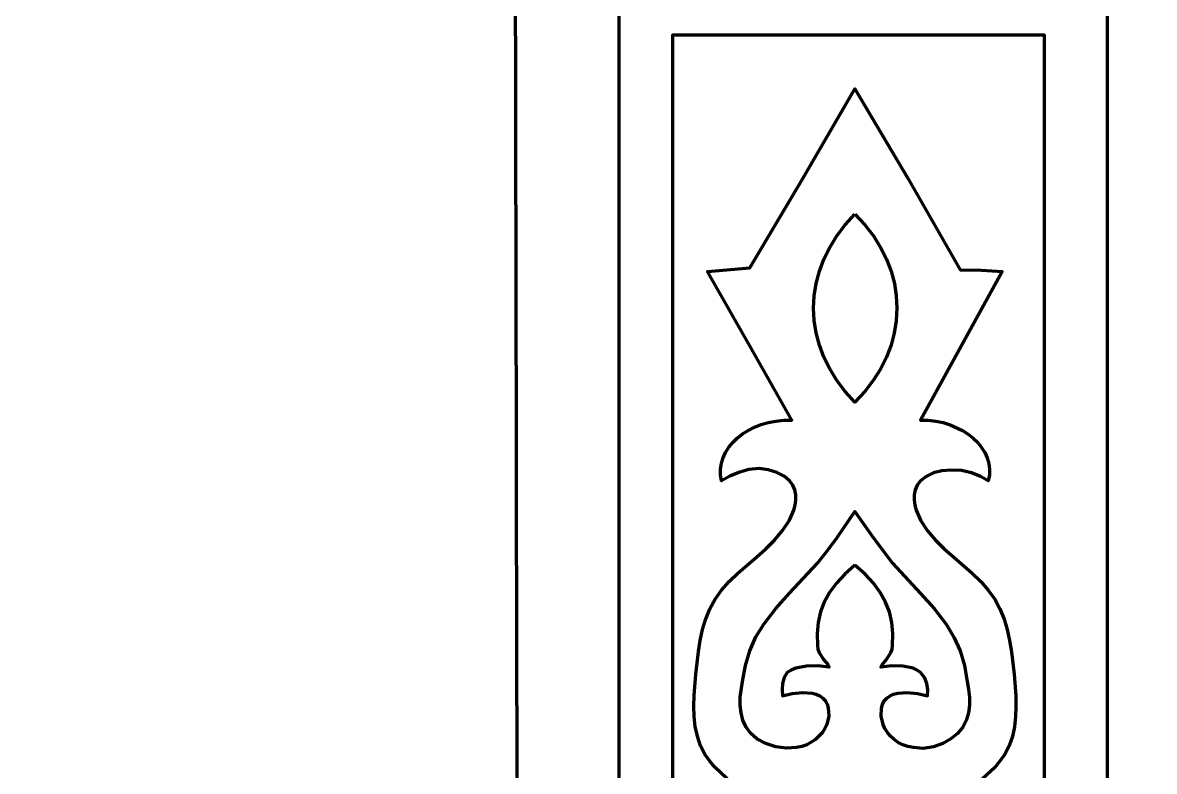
# Model space of a CAD drawing. Header units: millimetres. Extents: x -607 to 1451, y -798 to 283.
# Drawn here: x 317.23 to 332.83, y -672.55 to -662.23 of the extents above; entities that cross this region are included whole.
import ezdxf

# ---------------------------------------------------------------- set-up
doc = ezdxf.new("R2010")
doc.units = ezdxf.units.MM
doc.header["$MEASUREMENT"] = 0
doc.layers.add('layer 1', color=7, linetype='Continuous')

msp = doc.modelspace()

# ---------------------------------------------------------------- linework, layer by layer
at = {"layer": 'layer 1', "color": 242, "lineweight": 100}
msp.add_open_spline([(351.9345, -627.5165), (351.0278, -627.6915), (349.8621, -628.409), (348.4373, -629.6686), (348.4373, -629.6686), (345.4718, -629.7111), (343.0507, -630.7872), (341.1746, -632.8965), (341.1746, -632.8965), (339.9794, -631.6137), (337.2535, -632.2414), (332.9971, -634.7795), (332.9971, -634.7795), (330.6201, -634.0571), (328.2528, -635.1692), (325.8957, -638.115), (325.8957, -638.115), (324.6505, -637.3997), (323.3233, -637.1129), (321.9146, -637.2542), (321.9146, -637.2542), (320.578, -637.0313), (319.2867, -637.6591), (318.041, -639.1372), (318.041, -639.1372), (317.2286, -640.652), (317.6589, -642.0331), (319.3322, -643.2797), (319.3322, -643.2797), (321.52, -647.978), (322.614, -650.3273), (322.614, -650.3273), (322.614, -650.3273), (323.4749, -650.2913), (323.9051, -650.2735), (323.9051, -650.2735), (323.9051, -650.2735), (323.9412, -652.1743), (323.9589, -653.1248), (323.9589, -653.1248), (323.9589, -653.1248), (322.3451, -653.1247), (321.538, -653.1248), (321.538, -653.1248), (321.538, -653.1248), (323.6933, -656.3203), (324.5181, -658.4634), (324.0126, -659.5537), (324.0126, -659.5537), (324.0487, -677.5044), (324.0664, -686.4797), (324.0664, -686.4797), (324.0664, -686.4797), (323.0353, -688.1702), (323.0261, -689.7752), (324.0395, -691.2946), (324.0395, -691.2946), (324.4835, -692.2493), (324.0081, -693.3702), (322.6138, -694.6571), (322.6138, -694.6571), (323.4567, -696.6613), (323.4747, -698.6877), (322.6676, -700.7363), (322.6676, -700.7363), (323.1217, -705.5435), (325.184, -708.8075), (328.8546, -710.5277), (328.8546, -710.5277), (331.5938, -709.5959), (333.4408, -707.0317), (334.3957, -702.8345), (334.3957, -702.8345), (346.2676, -702.7268), (352.2034, -702.6732), (352.2034, -702.6732)], degree=3, knots=[0, 0, 0, 0, 0.05, 0.05, 0.05, 0.05, 0.1, 0.1, 0.1, 0.1, 0.15, 0.15, 0.15, 0.15, 0.2, 0.2, 0.2, 0.2, 0.25, 0.25, 0.25, 0.25, 0.3, 0.3, 0.3, 0.3, 0.35, 0.35, 0.35, 0.35, 0.4, 0.4, 0.4, 0.4, 0.45, 0.45, 0.45, 0.45, 0.5, 0.5, 0.5, 0.5, 0.55, 0.55, 0.55, 0.55, 0.6, 0.6, 0.6, 0.6, 0.65, 0.65, 0.65, 0.65, 0.7, 0.7, 0.7, 0.7, 0.75, 0.75, 0.75, 0.75, 0.8, 0.8, 0.8, 0.8, 0.85, 0.85, 0.85, 0.85, 0.9, 0.9, 0.9, 0.9, 1, 1, 1, 1], dxfattribs=at)
at = {"layer": 'layer 1', "lineweight": 100}
for points, knots in [([(325.4431, -687.281), (325.4431, -687.281), (332.1811, -687.281), (332.1811, -687.281), (332.1811, -687.281), (332.1811, -687.281), (332.1811, -661.7384), (332.1811, -661.7384), (332.1811, -661.7384), (332.1811, -661.7384), (325.443, -661.7384), (325.443, -661.7384), (325.443, -661.7384), (325.443, -661.7384), (325.443, -687.281), (325.443, -687.281)], [0, 0, 0, 0, 0.2, 0.2, 0.2, 0.2, 0.4, 0.4, 0.4, 0.4, 0.6, 0.6, 0.6, 0.6, 1, 1, 1, 1]), ([(326.1847, -686.6887), (326.1847, -686.6887), (331.3106, -686.6887), (331.3106, -686.6887), (331.3106, -686.6887), (331.3106, -686.6887), (331.3106, -662.4047), (331.3106, -662.4047), (331.3106, -662.4047), (331.3106, -662.4047), (326.1846, -662.4047), (326.1846, -662.4047), (326.1846, -662.4047), (326.1846, -662.4047), (326.1846, -686.6887), (326.1846, -686.6887)], [0, 0, 0, 0, 0.2, 0.2, 0.2, 0.2, 0.4, 0.4, 0.4, 0.4, 0.6, 0.6, 0.6, 0.6, 1, 1, 1, 1]), ([(327.3131, -672.9178), (327.3131, -672.9178), (327.1172, -672.7949), (327.1172, -672.7949), (327.1172, -672.7949), (327.1172, -672.7949), (326.9327, -672.6539), (326.9327, -672.6539), (326.9327, -672.6539), (326.9327, -672.6539), (326.769, -672.4968), (326.769, -672.4968), (326.769, -672.4968), (326.769, -672.4968), (326.6981, -672.4129), (326.6981, -672.4129), (326.6981, -672.4129), (326.6981, -672.4129), (326.6359, -672.3256), (326.6359, -672.3256), (326.6359, -672.3256), (326.6359, -672.3256), (326.5726, -672.2004), (326.5726, -672.2004), (326.5726, -672.2004), (326.5726, -672.2004), (326.5275, -672.07), (326.5275, -672.07), (326.5275, -672.07), (326.5275, -672.07), (326.4983, -671.9352), (326.4983, -671.9352), (326.4983, -671.9352), (326.4983, -671.9352), (326.4826, -671.7963), (326.4826, -671.7963), (326.4826, -671.7963), (326.4826, -671.7963), (326.4781, -671.6542), (326.4781, -671.6542), (326.4781, -671.6542), (326.4781, -671.6542), (326.4822, -671.5096), (326.4822, -671.5096), (326.4822, -671.5096), (326.4822, -671.5096), (326.507, -671.2151), (326.507, -671.2151), (326.507, -671.2151), (326.507, -671.2151), (326.5415, -670.902), (326.5415, -670.902), (326.5415, -670.902), (326.5415, -670.902), (326.5668, -670.7478), (326.5668, -670.7478), (326.5668, -670.7478), (326.5668, -670.7478), (326.6004, -670.5971), (326.6004, -670.5971), (326.6004, -670.5971), (326.6004, -670.5971), (326.6445, -670.451), (326.6445, -670.451), (326.6445, -670.451), (326.6445, -670.451), (326.7013, -670.3112), (326.7013, -670.3112), (326.7013, -670.3112), (326.7013, -670.3112), (326.7728, -670.1787), (326.7728, -670.1787), (326.7728, -670.1787), (326.7728, -670.1787), (326.8616, -670.0552), (326.8616, -670.0552), (326.8616, -670.0552), (326.8616, -670.0552), (326.9662, -669.9344), (326.9662, -669.9344), (326.9662, -669.9344), (326.9662, -669.9344), (327.0843, -669.8202), (327.0843, -669.8202), (327.0843, -669.8202), (327.0843, -669.8202), (327.3408, -669.5987), (327.3408, -669.5987), (327.3408, -669.5987), (327.3408, -669.5987), (327.4695, -669.4849), (327.4695, -669.4849), (327.4695, -669.4849), (327.4695, -669.4849), (327.5916, -669.3649), (327.5916, -669.3649), (327.5916, -669.3649), (327.5916, -669.3649), (327.7023, -669.2352), (327.7023, -669.2352), (327.7023, -669.2352), (327.7023, -669.2352), (327.7965, -669.0927), (327.7965, -669.0927), (327.7965, -669.0927), (327.7965, -669.0927), (327.8564, -668.9543), (327.8564, -668.9543), (327.8564, -668.9543), (327.8564, -668.9543), (327.8758, -668.8826), (327.8758, -668.8826), (327.8758, -668.8826), (327.8758, -668.8826), (327.8858, -668.811), (327.8858, -668.811), (327.8858, -668.811), (327.8858, -668.811), (327.8848, -668.7408), (327.8848, -668.7408), (327.8848, -668.7408), (327.8848, -668.7408), (327.8707, -668.6729), (327.8707, -668.6729), (327.8707, -668.6729), (327.8707, -668.6729), (327.8419, -668.6088), (327.8419, -668.6088), (327.8419, -668.6088), (327.8419, -668.6088), (327.7965, -668.5497), (327.7965, -668.5497), (327.7965, -668.5497), (327.7965, -668.5497), (327.7226, -668.486), (327.7226, -668.486), (327.7226, -668.486), (327.7226, -668.486), (327.6215, -668.4345), (327.6215, -668.4345), (327.6215, -668.4345), (327.6215, -668.4345), (327.5032, -668.3975), (327.5032, -668.3975), (327.5032, -668.3975), (327.5032, -668.3975), (327.3774, -668.377), (327.3774, -668.377), (327.3774, -668.377), (327.3774, -668.377), (327.235, -668.3943), (327.235, -668.3943), (327.235, -668.3943), (327.235, -668.3943), (327.0994, -668.4324), (327.0994, -668.4324), (327.0994, -668.4324), (327.0994, -668.4324), (326.9738, -668.486), (326.9738, -668.486), (326.9738, -668.486), (326.9738, -668.486), (326.8616, -668.5497), (326.8616, -668.5497), (326.8616, -668.5497), (326.8616, -668.5497), (326.848, -668.467), (326.848, -668.467), (326.848, -668.467), (326.848, -668.467), (326.8472, -668.3857), (326.8472, -668.3857), (326.8472, -668.3857), (326.8472, -668.3857), (326.8588, -668.3063), (326.8588, -668.3063), (326.8588, -668.3063), (326.8588, -668.3063), (326.8819, -668.2293), (326.8819, -668.2293), (326.8819, -668.2293), (326.8819, -668.2293), (326.916, -668.1556), (326.916, -668.1556), (326.916, -668.1556), (326.916, -668.1556), (326.9605, -668.0855), (326.9605, -668.0855), (326.9605, -668.0855), (326.9605, -668.0855), (327.0145, -668.0196), (327.0145, -668.0196), (327.0145, -668.0196), (327.0145, -668.0196), (327.0776, -667.9584), (327.0776, -667.9584), (327.0776, -667.9584), (327.0776, -667.9584), (327.1491, -667.9027), (327.1491, -667.9027), (327.1491, -667.9027), (327.1491, -667.9027), (327.2282, -667.8529), (327.2282, -667.8529), (327.2282, -667.8529), (327.2282, -667.8529), (327.3144, -667.8096), (327.3144, -667.8096), (327.3144, -667.8096), (327.3144, -667.8096), (327.4071, -667.7734), (327.4071, -667.7734), (327.4071, -667.7734), (327.4071, -667.7734), (327.5055, -667.7448), (327.5055, -667.7448), (327.5055, -667.7448), (327.5055, -667.7448), (327.609, -667.7245), (327.609, -667.7245), (327.609, -667.7245), (327.609, -667.7245), (327.717, -667.7129), (327.717, -667.7129), (327.717, -667.7129), (327.717, -667.7129), (327.8287, -667.7106), (327.8287, -667.7106), (327.8287, -667.7106), (327.8287, -667.7106), (327.2503, -666.686), (327.2503, -666.686), (327.2503, -666.686), (327.2503, -666.686), (326.6681, -665.6623), (326.6681, -665.6623), (326.6681, -665.6623), (326.6681, -665.6623), (327.2484, -665.6129), (327.2484, -665.6129), (327.2484, -665.6129), (327.2484, -665.6129), (327.979, -664.3822), (327.979, -664.3822), (327.979, -664.3822), (327.979, -664.3822), (328.6993, -663.1451), (328.6993, -663.1451), (328.6993, -663.1451), (328.6993, -663.1451), (329.4334, -664.3863), (329.4334, -664.3863), (329.4334, -664.3863), (329.4334, -664.3863), (330.15, -665.6376), (330.15, -665.6376), (330.15, -665.6376), (330.15, -665.6376), (330.4454, -665.6423), (330.4454, -665.6423), (330.4454, -665.6423), (330.4454, -665.6423), (330.7303, -665.6623), (330.7303, -665.6623), (330.7303, -665.6623), (330.7303, -665.6623), (329.6019, -667.7106), (329.6019, -667.7106), (329.6019, -667.7106), (329.6019, -667.7106), (329.7096, -667.7133), (329.7096, -667.7133), (329.7096, -667.7133), (329.7096, -667.7133), (329.8139, -667.7254), (329.8139, -667.7254), (329.8139, -667.7254), (329.8139, -667.7254), (329.9142, -667.7461), (329.9142, -667.7461), (329.9142, -667.7461), (329.9142, -667.7461), (330.0097, -667.775), (330.0097, -667.775), (330.0097, -667.775), (330.0097, -667.775), (330.1839, -667.855), (330.1839, -667.855), (330.1839, -667.855), (330.1839, -667.855), (330.2612, -667.9048), (330.2612, -667.9048), (330.2612, -667.9048), (330.2612, -667.9048), (330.3309, -667.9607), (330.3309, -667.9607), (330.3309, -667.9607), (330.3309, -667.9607), (330.3926, -668.0218), (330.3926, -668.0218), (330.3926, -668.0218), (330.3926, -668.0218), (330.4453, -668.0876), (330.4453, -668.0876), (330.4453, -668.0876), (330.4453, -668.0876), (330.4885, -668.1576), (330.4885, -668.1576), (330.4885, -668.1576), (330.4885, -668.1576), (330.5214, -668.2312), (330.5214, -668.2312), (330.5214, -668.2312), (330.5214, -668.2312), (330.5434, -668.3078), (330.5434, -668.3078), (330.5434, -668.3078), (330.5434, -668.3078), (330.5538, -668.3867), (330.5538, -668.3867), (330.5538, -668.3867), (330.5538, -668.3867), (330.5518, -668.4676), (330.5518, -668.4676), (330.5518, -668.4676), (330.5518, -668.4676), (330.5369, -668.5497), (330.5369, -668.5497), (330.5369, -668.5497), (330.5369, -668.5497), (330.4283, -668.488), (330.4283, -668.488), (330.4283, -668.488), (330.4283, -668.488), (330.3039, -668.4377), (330.3039, -668.4377), (330.3039, -668.4377), (330.3039, -668.4377), (330.1672, -668.4062), (330.1672, -668.4062), (330.1672, -668.4062), (330.1672, -668.4062), (330.0211, -668.4016), (330.0211, -668.4016), (330.0211, -668.4016), (330.0211, -668.4016), (329.899, -668.4091), (329.899, -668.4091), (329.899, -668.4091), (329.899, -668.4091), (329.7817, -668.4391), (329.7817, -668.4391), (329.7817, -668.4391), (329.7817, -668.4391), (329.6793, -668.4874), (329.6793, -668.4874), (329.6793, -668.4874), (329.6793, -668.4874), (329.6019, -668.5497), (329.6019, -668.5497), (329.6019, -668.5497), (329.6019, -668.5497), (329.5584, -668.6093), (329.5584, -668.6093), (329.5584, -668.6093), (329.5584, -668.6093), (329.5309, -668.6738), (329.5309, -668.6738), (329.5309, -668.6738), (329.5309, -668.6738), (329.5175, -668.7417), (329.5175, -668.7417), (329.5175, -668.7417), (329.5175, -668.7417), (329.5165, -668.8121), (329.5165, -668.8121), (329.5165, -668.8121), (329.5165, -668.8121), (329.5263, -668.8836), (329.5263, -668.8836), (329.5263, -668.8836), (329.5263, -668.8836), (329.545, -668.9551), (329.545, -668.9551), (329.545, -668.9551), (329.545, -668.9551), (329.6019, -669.0927), (329.6019, -669.0927), (329.6019, -669.0927), (329.6019, -669.0927), (329.6973, -669.2358), (329.6973, -669.2358), (329.6973, -669.2358), (329.6973, -669.2358), (329.8087, -669.366), (329.8087, -669.366), (329.8087, -669.366), (329.8087, -669.366), (329.9311, -669.4866), (329.9311, -669.4866), (329.9311, -669.4866), (329.9311, -669.4866), (330.0599, -669.6005), (330.0599, -669.6005), (330.0599, -669.6005), (330.0599, -669.6005), (330.3157, -669.8216), (330.3157, -669.8216), (330.3157, -669.8216), (330.3157, -669.8216), (330.4332, -669.9352), (330.4332, -669.9352), (330.4332, -669.9352), (330.4332, -669.9352), (330.5369, -670.0552), (330.5369, -670.0552), (330.5369, -670.0552), (330.5369, -670.0552), (330.6258, -670.1799), (330.6258, -670.1799), (330.6258, -670.1799), (330.6258, -670.1799), (330.6974, -670.3132), (330.6974, -670.3132), (330.6974, -670.3132), (330.6974, -670.3132), (330.754, -670.4536), (330.754, -670.4536), (330.754, -670.4536), (330.754, -670.4536), (330.7981, -670.5998), (330.7981, -670.5998), (330.7981, -670.5998), (330.7981, -670.5998), (330.8316, -670.7504), (330.8316, -670.7504), (330.8316, -670.7504), (330.8316, -670.7504), (330.8568, -670.904), (330.8568, -670.904), (330.8568, -670.904), (330.8568, -670.904), (330.8915, -671.2151), (330.8915, -671.2151), (330.8915, -671.2151), (330.8915, -671.2151), (330.9144, -671.5118), (330.9144, -671.5118), (330.9144, -671.5118), (330.9144, -671.5118), (330.918, -671.657), (330.918, -671.657), (330.918, -671.657), (330.918, -671.657), (330.9131, -671.7992), (330.9131, -671.7992), (330.9131, -671.7992), (330.9131, -671.7992), (330.8975, -671.9379), (330.8975, -671.9379), (330.8975, -671.9379), (330.8975, -671.9379), (330.8688, -672.0723), (330.8688, -672.0723), (330.8688, -672.0723), (330.8688, -672.0723), (330.8246, -672.2017), (330.8246, -672.2017), (330.8246, -672.2017), (330.8246, -672.2017), (330.7626, -672.3256), (330.7626, -672.3256), (330.7626, -672.3256), (330.7626, -672.3256), (330.6983, -672.4139), (330.6983, -672.4139), (330.6983, -672.4139), (330.6983, -672.4139), (330.6255, -672.4986), (330.6255, -672.4986), (330.6255, -672.4986), (330.6255, -672.4986), (330.457, -672.6562), (330.457, -672.6562), (330.457, -672.6562), (330.457, -672.6562), (330.2641, -672.7965), (330.2641, -672.7965), (330.2641, -672.7965), (330.2641, -672.7965), (330.0533, -672.9179), (330.0533, -672.9179)], [0, 0, 0, 0, 0.0080645, 0.0080645, 0.0080645, 0.0080645, 0.016129, 0.016129, 0.016129, 0.016129, 0.0241935, 0.0241935, 0.0241935, 0.0241935, 0.0322581, 0.0322581, 0.0322581, 0.0322581, 0.0403226, 0.0403226, 0.0403226, 0.0403226, 0.0483871, 0.0483871, 0.0483871, 0.0483871, 0.0564516, 0.0564516, 0.0564516, 0.0564516, 0.0645161, 0.0645161, 0.0645161, 0.0645161, 0.0725806, 0.0725806, 0.0725806, 0.0725806, 0.0806452, 0.0806452, 0.0806452, 0.0806452, 0.0887097, 0.0887097, 0.0887097, 0.0887097, 0.0967742, 0.0967742, 0.0967742, 0.0967742, 0.1048387, 0.1048387, 0.1048387, 0.1048387, 0.1129032, 0.1129032, 0.1129032, 0.1129032, 0.1209677, 0.1209677, 0.1209677, 0.1209677, 0.1290323, 0.1290323, 0.1290323, 0.1290323, 0.1370968, 0.1370968, 0.1370968, 0.1370968, 0.1451613, 0.1451613, 0.1451613, 0.1451613, 0.1532258, 0.1532258, 0.1532258, 0.1532258, 0.1612903, 0.1612903, 0.1612903, 0.1612903, 0.1693548, 0.1693548, 0.1693548, 0.1693548, 0.1774194, 0.1774194, 0.1774194, 0.1774194, 0.1854839, 0.1854839, 0.1854839, 0.1854839, 0.1935484, 0.1935484, 0.1935484, 0.1935484, 0.2016129, 0.2016129, 0.2016129, 0.2016129, 0.2096774, 0.2096774, 0.2096774, 0.2096774, 0.2177419, 0.2177419, 0.2177419, 0.2177419, 0.2258065, 0.2258065, 0.2258065, 0.2258065, 0.233871, 0.233871, 0.233871, 0.233871, 0.2419355, 0.2419355, 0.2419355, 0.2419355, 0.25, 0.25, 0.25, 0.25, 0.2580645, 0.2580645, 0.2580645, 0.2580645, 0.266129, 0.266129, 0.266129, 0.266129, 0.2741935, 0.2741935, 0.2741935, 0.2741935, 0.2822581, 0.2822581, 0.2822581, 0.2822581, 0.2903226, 0.2903226, 0.2903226, 0.2903226, 0.2983871, 0.2983871, 0.2983871, 0.2983871, 0.3064516, 0.3064516, 0.3064516, 0.3064516, 0.3145161, 0.3145161, 0.3145161, 0.3145161, 0.3225806, 0.3225806, 0.3225806, 0.3225806, 0.3306452, 0.3306452, 0.3306452, 0.3306452, 0.3387097, 0.3387097, 0.3387097, 0.3387097, 0.3467742, 0.3467742, 0.3467742, 0.3467742, 0.3548387, 0.3548387, 0.3548387, 0.3548387, 0.3629032, 0.3629032, 0.3629032, 0.3629032, 0.3709677, 0.3709677, 0.3709677, 0.3709677, 0.3790323, 0.3790323, 0.3790323, 0.3790323, 0.3870968, 0.3870968, 0.3870968, 0.3870968, 0.3951613, 0.3951613, 0.3951613, 0.3951613, 0.4032258, 0.4032258, 0.4032258, 0.4032258, 0.4112903, 0.4112903, 0.4112903, 0.4112903, 0.4193548, 0.4193548, 0.4193548, 0.4193548, 0.4274194, 0.4274194, 0.4274194, 0.4274194, 0.4354839, 0.4354839, 0.4354839, 0.4354839, 0.4435484, 0.4435484, 0.4435484, 0.4435484, 0.4516129, 0.4516129, 0.4516129, 0.4516129, 0.4596774, 0.4596774, 0.4596774, 0.4596774, 0.4677419, 0.4677419, 0.4677419, 0.4677419, 0.4758065, 0.4758065, 0.4758065, 0.4758065, 0.483871, 0.483871, 0.483871, 0.483871, 0.4919355, 0.4919355, 0.4919355, 0.4919355, 0.5, 0.5, 0.5, 0.5, 0.5080645, 0.5080645, 0.5080645, 0.5080645, 0.516129, 0.516129, 0.516129, 0.516129, 0.5241935, 0.5241935, 0.5241935, 0.5241935, 0.5322581, 0.5322581, 0.5322581, 0.5322581, 0.5403226, 0.5403226, 0.5403226, 0.5403226, 0.5483871, 0.5483871, 0.5483871, 0.5483871, 0.5564516, 0.5564516, 0.5564516, 0.5564516, 0.5645161, 0.5645161, 0.5645161, 0.5645161, 0.5725806, 0.5725806, 0.5725806, 0.5725806, 0.5806452, 0.5806452, 0.5806452, 0.5806452, 0.5887097, 0.5887097, 0.5887097, 0.5887097, 0.5967742, 0.5967742, 0.5967742, 0.5967742, 0.6048387, 0.6048387, 0.6048387, 0.6048387, 0.6129032, 0.6129032, 0.6129032, 0.6129032, 0.6209677, 0.6209677, 0.6209677, 0.6209677, 0.6290323, 0.6290323, 0.6290323, 0.6290323, 0.6370968, 0.6370968, 0.6370968, 0.6370968, 0.6451613, 0.6451613, 0.6451613, 0.6451613, 0.6532258, 0.6532258, 0.6532258, 0.6532258, 0.6612903, 0.6612903, 0.6612903, 0.6612903, 0.6693548, 0.6693548, 0.6693548, 0.6693548, 0.6774194, 0.6774194, 0.6774194, 0.6774194, 0.6854839, 0.6854839, 0.6854839, 0.6854839, 0.6935484, 0.6935484, 0.6935484, 0.6935484, 0.7016129, 0.7016129, 0.7016129, 0.7016129, 0.7096774, 0.7096774, 0.7096774, 0.7096774, 0.7177419, 0.7177419, 0.7177419, 0.7177419, 0.7258065, 0.7258065, 0.7258065, 0.7258065, 0.733871, 0.733871, 0.733871, 0.733871, 0.7419355, 0.7419355, 0.7419355, 0.7419355, 0.75, 0.75, 0.75, 0.75, 0.7580645, 0.7580645, 0.7580645, 0.7580645, 0.766129, 0.766129, 0.766129, 0.766129, 0.7741935, 0.7741935, 0.7741935, 0.7741935, 0.7822581, 0.7822581, 0.7822581, 0.7822581, 0.7903226, 0.7903226, 0.7903226, 0.7903226, 0.7983871, 0.7983871, 0.7983871, 0.7983871, 0.8064516, 0.8064516, 0.8064516, 0.8064516, 0.8145161, 0.8145161, 0.8145161, 0.8145161, 0.8225806, 0.8225806, 0.8225806, 0.8225806, 0.8306452, 0.8306452, 0.8306452, 0.8306452, 0.8387097, 0.8387097, 0.8387097, 0.8387097, 0.8467742, 0.8467742, 0.8467742, 0.8467742, 0.8548387, 0.8548387, 0.8548387, 0.8548387, 0.8629032, 0.8629032, 0.8629032, 0.8629032, 0.8709677, 0.8709677, 0.8709677, 0.8709677, 0.8790323, 0.8790323, 0.8790323, 0.8790323, 0.8870968, 0.8870968, 0.8870968, 0.8870968, 0.8951613, 0.8951613, 0.8951613, 0.8951613, 0.9032258, 0.9032258, 0.9032258, 0.9032258, 0.9112903, 0.9112903, 0.9112903, 0.9112903, 0.9193548, 0.9193548, 0.9193548, 0.9193548, 0.9274194, 0.9274194, 0.9274194, 0.9274194, 0.9354839, 0.9354839, 0.9354839, 0.9354839, 0.9435484, 0.9435484, 0.9435484, 0.9435484, 0.9516129, 0.9516129, 0.9516129, 0.9516129, 0.9596774, 0.9596774, 0.9596774, 0.9596774, 0.9677419, 0.9677419, 0.9677419, 0.9677419, 0.9758065, 0.9758065, 0.9758065, 0.9758065, 0.983871, 0.983871, 0.983871, 0.983871, 1, 1, 1, 1]), ([(328.6993, -664.8725), (328.6993, -664.8725), (328.835, -665.0195), (328.835, -665.0195), (328.835, -665.0195), (328.835, -665.0195), (328.9528, -665.1725), (328.9528, -665.1725), (328.9528, -665.1725), (328.9528, -665.1725), (329.0524, -665.3306), (329.0524, -665.3306), (329.0524, -665.3306), (329.0524, -665.3306), (329.1339, -665.4932), (329.1339, -665.4932), (329.1339, -665.4932), (329.1339, -665.4932), (329.1971, -665.6592), (329.1971, -665.6592), (329.1971, -665.6592), (329.1971, -665.6592), (329.2424, -665.8278), (329.2424, -665.8278), (329.2424, -665.8278), (329.2424, -665.8278), (329.2694, -665.9981), (329.2694, -665.9981), (329.2694, -665.9981), (329.2694, -665.9981), (329.2785, -666.1693), (329.2785, -666.1693), (329.2785, -666.1693), (329.2785, -666.1693), (329.2694, -666.3405), (329.2694, -666.3405), (329.2694, -666.3405), (329.2694, -666.3405), (329.2421, -666.5107), (329.2421, -666.5107), (329.2421, -666.5107), (329.2421, -666.5107), (329.1968, -666.6791), (329.1968, -666.6791), (329.1968, -666.6791), (329.1968, -666.6791), (329.1335, -666.8448), (329.1335, -666.8448), (329.1335, -666.8448), (329.1335, -666.8448), (329.052, -667.0071), (329.052, -667.0071), (329.052, -667.0071), (329.052, -667.0071), (328.9524, -667.165), (328.9524, -667.165), (328.9524, -667.165), (328.9524, -667.165), (328.8349, -667.3175), (328.8349, -667.3175), (328.8349, -667.3175), (328.8349, -667.3175), (328.6993, -667.4639), (328.6993, -667.4639), (328.6993, -667.4639), (328.6993, -667.4639), (328.5657, -667.3172), (328.5657, -667.3172), (328.5657, -667.3172), (328.5657, -667.3172), (328.45, -667.1645), (328.45, -667.1645), (328.45, -667.1645), (328.45, -667.1645), (328.352, -667.0065), (328.352, -667.0065), (328.352, -667.0065), (328.352, -667.0065), (328.272, -666.8441), (328.272, -666.8441), (328.272, -666.8441), (328.272, -666.8441), (328.2098, -666.6782), (328.2098, -666.6782), (328.2098, -666.6782), (328.2098, -666.6782), (328.1654, -666.5096), (328.1654, -666.5096), (328.1654, -666.5096), (328.1654, -666.5096), (328.1387, -666.3394), (328.1387, -666.3394), (328.1387, -666.3394), (328.1387, -666.3394), (328.1299, -666.1683), (328.1299, -666.1683), (328.1299, -666.1683), (328.1299, -666.1683), (328.1389, -665.9972), (328.1389, -665.9972), (328.1389, -665.9972), (328.1389, -665.9972), (328.1658, -665.8269), (328.1658, -665.8269), (328.1658, -665.8269), (328.1658, -665.8269), (328.2102, -665.6584), (328.2102, -665.6584), (328.2102, -665.6584), (328.2102, -665.6584), (328.2724, -665.4924), (328.2724, -665.4924), (328.2724, -665.4924), (328.2724, -665.4924), (328.3525, -665.3301), (328.3525, -665.3301), (328.3525, -665.3301), (328.3525, -665.3301), (328.4504, -665.172), (328.4504, -665.172), (328.4504, -665.172), (328.4504, -665.172), (328.5659, -665.0193), (328.5659, -665.0193), (328.5659, -665.0193), (328.5659, -665.0193), (328.6993, -664.8726), (328.6993, -664.8726)], [0, 0, 0, 0, 0.030303, 0.030303, 0.030303, 0.030303, 0.0606061, 0.0606061, 0.0606061, 0.0606061, 0.0909091, 0.0909091, 0.0909091, 0.0909091, 0.1212121, 0.1212121, 0.1212121, 0.1212121, 0.1515152, 0.1515152, 0.1515152, 0.1515152, 0.1818182, 0.1818182, 0.1818182, 0.1818182, 0.2121212, 0.2121212, 0.2121212, 0.2121212, 0.2424242, 0.2424242, 0.2424242, 0.2424242, 0.2727273, 0.2727273, 0.2727273, 0.2727273, 0.3030303, 0.3030303, 0.3030303, 0.3030303, 0.3333333, 0.3333333, 0.3333333, 0.3333333, 0.3636364, 0.3636364, 0.3636364, 0.3636364, 0.3939394, 0.3939394, 0.3939394, 0.3939394, 0.4242424, 0.4242424, 0.4242424, 0.4242424, 0.4545455, 0.4545455, 0.4545455, 0.4545455, 0.4848485, 0.4848485, 0.4848485, 0.4848485, 0.5151515, 0.5151515, 0.5151515, 0.5151515, 0.5454545, 0.5454545, 0.5454545, 0.5454545, 0.5757576, 0.5757576, 0.5757576, 0.5757576, 0.6060606, 0.6060606, 0.6060606, 0.6060606, 0.6363636, 0.6363636, 0.6363636, 0.6363636, 0.6666667, 0.6666667, 0.6666667, 0.6666667, 0.6969697, 0.6969697, 0.6969697, 0.6969697, 0.7272727, 0.7272727, 0.7272727, 0.7272727, 0.7575758, 0.7575758, 0.7575758, 0.7575758, 0.7878788, 0.7878788, 0.7878788, 0.7878788, 0.8181818, 0.8181818, 0.8181818, 0.8181818, 0.8484848, 0.8484848, 0.8484848, 0.8484848, 0.8787879, 0.8787879, 0.8787879, 0.8787879, 0.9090909, 0.9090909, 0.9090909, 0.9090909, 0.9393939, 0.9393939, 0.9393939, 0.9393939, 1, 1, 1, 1]), ([(328.6993, -669.7097), (328.6993, -669.7097), (328.8382, -669.8348), (328.8382, -669.8348), (328.8382, -669.8348), (328.8382, -669.8348), (328.9545, -669.9603), (328.9545, -669.9603), (328.9545, -669.9603), (328.9545, -669.9603), (329.0491, -670.0879), (329.0491, -670.0879), (329.0491, -670.0879), (329.0491, -670.0879), (329.1224, -670.2194), (329.1224, -670.2194), (329.1224, -670.2194), (329.1224, -670.2194), (329.1749, -670.3567), (329.1749, -670.3567), (329.1749, -670.3567), (329.1749, -670.3567), (329.2076, -670.5013), (329.2076, -670.5013), (329.2076, -670.5013), (329.2076, -670.5013), (329.2207, -670.6553), (329.2207, -670.6553), (329.2207, -670.6553), (329.2207, -670.6553), (329.2151, -670.8202), (329.2151, -670.8202), (329.2151, -670.8202), (329.2151, -670.8202), (329.211, -670.8677), (329.211, -670.8677), (329.211, -670.8677), (329.211, -670.8677), (329.1927, -670.9167), (329.1927, -670.9167), (329.1927, -670.9167), (329.1927, -670.9167), (329.1327, -671.0105), (329.1327, -671.0105), (329.1327, -671.0105), (329.1327, -671.0105), (329.0734, -671.0832), (329.0734, -671.0832), (329.0734, -671.0832), (329.0734, -671.0832), (329.0539, -671.1164), (329.0539, -671.1164), (329.0539, -671.1164), (329.0539, -671.1164), (329.205, -671.0994), (329.205, -671.0994), (329.205, -671.0994), (329.205, -671.0994), (329.3608, -671.1031), (329.3608, -671.1031), (329.3608, -671.1031), (329.3608, -671.1031), (329.5001, -671.1321), (329.5001, -671.1321), (329.5001, -671.1321), (329.5001, -671.1321), (329.557, -671.1573), (329.557, -671.1573), (329.557, -671.1573), (329.557, -671.1573), (329.6019, -671.1903), (329.6019, -671.1903), (329.6019, -671.1903), (329.6019, -671.1903), (329.6595, -671.2614), (329.6595, -671.2614), (329.6595, -671.2614), (329.6595, -671.2614), (329.6909, -671.3422), (329.6909, -671.3422), (329.6909, -671.3422), (329.6909, -671.3422), (329.7019, -671.4275), (329.7019, -671.4275), (329.7019, -671.4275), (329.7019, -671.4275), (329.6987, -671.5112), (329.6987, -671.5112), (329.6987, -671.5112), (329.6987, -671.5112), (329.5634, -671.4815), (329.5634, -671.4815), (329.5634, -671.4815), (329.5634, -671.4815), (329.4211, -671.4667), (329.4211, -671.4667), (329.4211, -671.4667), (329.4211, -671.4667), (329.2885, -671.4742), (329.2885, -671.4742), (329.2885, -671.4742), (329.2885, -671.4742), (329.2312, -671.4886), (329.2312, -671.4886), (329.2312, -671.4886), (329.2312, -671.4886), (329.1827, -671.5112), (329.1827, -671.5112), (329.1827, -671.5112), (329.1827, -671.5112), (329.1385, -671.5437), (329.1385, -671.5437), (329.1385, -671.5437), (329.1385, -671.5437), (329.1042, -671.5836), (329.1042, -671.5836), (329.1042, -671.5836), (329.1042, -671.5836), (329.0796, -671.6297), (329.0796, -671.6297), (329.0796, -671.6297), (329.0796, -671.6297), (329.0641, -671.6806), (329.0641, -671.6806), (329.0641, -671.6806), (329.0641, -671.6806), (329.0591, -671.7915), (329.0591, -671.7915), (329.0591, -671.7915), (329.0591, -671.7915), (329.0861, -671.9061), (329.0861, -671.9061), (329.0861, -671.9061), (329.0861, -671.9061), (329.1114, -671.9644), (329.1114, -671.9644), (329.1114, -671.9644), (329.1114, -671.9644), (329.1458, -672.0192), (329.1458, -672.0192), (329.1458, -672.0192), (329.1458, -672.0192), (329.1884, -672.0697), (329.1884, -672.0697), (329.1884, -672.0697), (329.1884, -672.0697), (329.2389, -672.115), (329.2389, -672.115), (329.2389, -672.115), (329.2389, -672.115), (329.2963, -672.1543), (329.2963, -672.1543), (329.2963, -672.1543), (329.2963, -672.1543), (329.3603, -672.1865), (329.3603, -672.1865), (329.3603, -672.1865), (329.3603, -672.1865), (329.4302, -672.2111), (329.4302, -672.2111), (329.4302, -672.2111), (329.4302, -672.2111), (329.5053, -672.2269), (329.5053, -672.2269), (329.5053, -672.2269), (329.5053, -672.2269), (329.6402, -672.2365), (329.6402, -672.2365), (329.6402, -672.2365), (329.6402, -672.2365), (329.7797, -672.2162), (329.7797, -672.2162), (329.7797, -672.2162), (329.7797, -672.2162), (329.9108, -672.1704), (329.9108, -672.1704), (329.9108, -672.1704), (329.9108, -672.1704), (330.0211, -672.1035), (330.0211, -672.1035), (330.0211, -672.1035), (330.0211, -672.1035), (330.1145, -672.0301), (330.1145, -672.0301), (330.1145, -672.0301), (330.1145, -672.0301), (330.1843, -671.945), (330.1843, -671.945), (330.1843, -671.945), (330.1843, -671.945), (330.2328, -671.8504), (330.2328, -671.8504), (330.2328, -671.8504), (330.2328, -671.8504), (330.2626, -671.7487), (330.2626, -671.7487), (330.2626, -671.7487), (330.2626, -671.7487), (330.2764, -671.6419), (330.2764, -671.6419), (330.2764, -671.6419), (330.2764, -671.6419), (330.2766, -671.5325), (330.2766, -671.5325), (330.2766, -671.5325), (330.2766, -671.5325), (330.2659, -671.4223), (330.2659, -671.4223), (330.2659, -671.4223), (330.2659, -671.4223), (330.2467, -671.3137), (330.2467, -671.3137), (330.2467, -671.3137), (330.2467, -671.3137), (330.2086, -671.096), (330.2086, -671.096), (330.2086, -671.096), (330.2086, -671.096), (330.1473, -670.8925), (330.1473, -670.8925), (330.1473, -670.8925), (330.1473, -670.8925), (330.0631, -670.7023), (330.0631, -670.7023), (330.0631, -670.7023), (330.0631, -670.7023), (329.9565, -670.5241), (329.9565, -670.5241), (329.9565, -670.5241), (329.9565, -670.5241), (329.7909, -670.3077), (329.7909, -670.3077), (329.7909, -670.3077), (329.7909, -670.3077), (329.6044, -670.0997), (329.6044, -670.0997), (329.6044, -670.0997), (329.6044, -670.0997), (329.2151, -669.685), (329.2151, -669.685), (329.2151, -669.685), (329.2151, -669.685), (328.9493, -669.33), (328.9493, -669.33), (328.9493, -669.33), (328.9493, -669.33), (328.6993, -668.9693), (328.6993, -668.9693), (328.6993, -668.9693), (328.6993, -668.9693), (328.452, -669.3297), (328.452, -669.3297), (328.452, -669.3297), (328.452, -669.3297), (328.3214, -669.5093), (328.3214, -669.5093), (328.3214, -669.5093), (328.3214, -669.5093), (328.1833, -669.685), (328.1833, -669.685), (328.1833, -669.685), (328.1833, -669.685), (327.7951, -670.0985), (327.7951, -670.0985), (327.7951, -670.0985), (327.7951, -670.0985), (327.6082, -670.3068), (327.6082, -670.3068), (327.6082, -670.3068), (327.6082, -670.3068), (327.4419, -670.5241), (327.4419, -670.5241), (327.4419, -670.5241), (327.4419, -670.5241), (327.335, -670.7008), (327.335, -670.7008), (327.335, -670.7008), (327.335, -670.7008), (327.2505, -670.8906), (327.2505, -670.8906), (327.2505, -670.8906), (327.2505, -670.8906), (327.1893, -671.0945), (327.1893, -671.0945), (327.1893, -671.0945), (327.1893, -671.0945), (327.1517, -671.3137), (327.1517, -671.3137), (327.1517, -671.3137), (327.1517, -671.3137), (327.1195, -671.5308), (327.1195, -671.5308), (327.1195, -671.5308), (327.1195, -671.5308), (327.118, -671.64), (327.118, -671.64), (327.118, -671.64), (327.118, -671.64), (327.1292, -671.7465), (327.1292, -671.7465), (327.1292, -671.7465), (327.1292, -671.7465), (327.1552, -671.8485), (327.1552, -671.8485), (327.1552, -671.8485), (327.1552, -671.8485), (327.1985, -671.9434), (327.1985, -671.9434), (327.1985, -671.9434), (327.1985, -671.9434), (327.261, -672.0292), (327.261, -672.0292), (327.261, -672.0292), (327.261, -672.0292), (327.3452, -672.1035), (327.3452, -672.1035), (327.3452, -672.1035), (327.3452, -672.1035), (327.4712, -672.1692), (327.4712, -672.1692), (327.4712, -672.1692), (327.4712, -672.1692), (327.6111, -672.2148), (327.6111, -672.2148), (327.6111, -672.2148), (327.6111, -672.2148), (327.7549, -672.2355), (327.7549, -672.2355), (327.7549, -672.2355), (327.7549, -672.2355), (327.8933, -672.2269), (327.8933, -672.2269), (327.8933, -672.2269), (327.8933, -672.2269), (327.9668, -672.2107), (327.9668, -672.2107), (327.9668, -672.2107), (327.9668, -672.2107), (328.0355, -672.186), (328.0355, -672.186), (328.0355, -672.186), (328.0355, -672.186), (328.1562, -672.1142), (328.1562, -672.1142), (328.1562, -672.1142), (328.1562, -672.1142), (328.2502, -672.0188), (328.2502, -672.0188), (328.2502, -672.0188), (328.2502, -672.0188), (328.2856, -671.9641), (328.2856, -671.9641), (328.2856, -671.9641), (328.2856, -671.9641), (328.3124, -671.9061), (328.3124, -671.9061), (328.3124, -671.9061), (328.3124, -671.9061), (328.3374, -671.7913), (328.3374, -671.7913), (328.3374, -671.7913), (328.3374, -671.7913), (328.332, -671.6801), (328.332, -671.6801), (328.332, -671.6801), (328.332, -671.6801), (328.3167, -671.6293), (328.3167, -671.6293), (328.3167, -671.6293), (328.3167, -671.6293), (328.2925, -671.5833), (328.2925, -671.5833), (328.2925, -671.5833), (328.2925, -671.5833), (328.259, -671.5435), (328.259, -671.5435), (328.259, -671.5435), (328.259, -671.5435), (328.2157, -671.5112), (328.2157, -671.5112), (328.2157, -671.5112), (328.2157, -671.5112), (328.1664, -671.4883), (328.1664, -671.4883), (328.1664, -671.4883), (328.1664, -671.4883), (328.1084, -671.4736), (328.1084, -671.4736), (328.1084, -671.4736), (328.1084, -671.4736), (327.9755, -671.4658), (327.9755, -671.4658), (327.9755, -671.4658), (327.9755, -671.4658), (327.8336, -671.4806), (327.8336, -671.4806), (327.8336, -671.4806), (327.8336, -671.4806), (327.6999, -671.5112), (327.6999, -671.5112), (327.6999, -671.5112), (327.6999, -671.5112), (327.6948, -671.4265), (327.6948, -671.4265), (327.6948, -671.4265), (327.6948, -671.4265), (327.7018, -671.341), (327.7018, -671.341), (327.7018, -671.341), (327.7018, -671.341), (327.7241, -671.2604), (327.7241, -671.2604), (327.7241, -671.2604), (327.7241, -671.2604), (327.7643, -671.1903), (327.7643, -671.1903), (327.7643, -671.1903), (327.7643, -671.1903), (327.8194, -671.1569), (327.8194, -671.1569), (327.8194, -671.1569), (327.8194, -671.1569), (327.8839, -671.1313), (327.8839, -671.1313), (327.8839, -671.1313), (327.8839, -671.1313), (328.0325, -671.1022), (328.0325, -671.1022), (328.0325, -671.1022), (328.0325, -671.1022), (328.1921, -671.0988), (328.1921, -671.0988), (328.1921, -671.0988), (328.1921, -671.0988), (328.3445, -671.1164), (328.3445, -671.1164), (328.3445, -671.1164), (328.3445, -671.1164), (328.3242, -671.0828), (328.3242, -671.0828), (328.3242, -671.0828), (328.3242, -671.0828), (328.2649, -671.01), (328.2649, -671.01), (328.2649, -671.01), (328.2649, -671.01), (328.2051, -670.9163), (328.2051, -670.9163), (328.2051, -670.9163), (328.2051, -670.9163), (328.187, -670.8674), (328.187, -670.8674), (328.187, -670.8674), (328.187, -670.8674), (328.1833, -670.8202), (328.1833, -670.8202), (328.1833, -670.8202), (328.1833, -670.8202), (328.178, -670.6549), (328.178, -670.6549), (328.178, -670.6549), (328.178, -670.6549), (328.1914, -670.5008), (328.1914, -670.5008), (328.1914, -670.5008), (328.1914, -670.5008), (328.2241, -670.356), (328.2241, -670.356), (328.2241, -670.356), (328.2241, -670.356), (328.277, -670.2189), (328.277, -670.2189), (328.277, -670.2189), (328.277, -670.2189), (328.3503, -670.0874), (328.3503, -670.0874), (328.3503, -670.0874), (328.3503, -670.0874), (328.4446, -669.9598), (328.4446, -669.9598), (328.4446, -669.9598), (328.4446, -669.9598), (328.5609, -669.8345), (328.5609, -669.8345), (328.5609, -669.8345), (328.5609, -669.8345), (328.6993, -669.7097), (328.6993, -669.7097)], [0, 0, 0, 0, 0.0081301, 0.0081301, 0.0081301, 0.0081301, 0.0162602, 0.0162602, 0.0162602, 0.0162602, 0.0243902, 0.0243902, 0.0243902, 0.0243902, 0.0325203, 0.0325203, 0.0325203, 0.0325203, 0.0406504, 0.0406504, 0.0406504, 0.0406504, 0.0487805, 0.0487805, 0.0487805, 0.0487805, 0.0569106, 0.0569106, 0.0569106, 0.0569106, 0.0650407, 0.0650407, 0.0650407, 0.0650407, 0.0731707, 0.0731707, 0.0731707, 0.0731707, 0.0813008, 0.0813008, 0.0813008, 0.0813008, 0.0894309, 0.0894309, 0.0894309, 0.0894309, 0.097561, 0.097561, 0.097561, 0.097561, 0.1056911, 0.1056911, 0.1056911, 0.1056911, 0.1138211, 0.1138211, 0.1138211, 0.1138211, 0.1219512, 0.1219512, 0.1219512, 0.1219512, 0.1300813, 0.1300813, 0.1300813, 0.1300813, 0.1382114, 0.1382114, 0.1382114, 0.1382114, 0.1463415, 0.1463415, 0.1463415, 0.1463415, 0.1544715, 0.1544715, 0.1544715, 0.1544715, 0.1626016, 0.1626016, 0.1626016, 0.1626016, 0.1707317, 0.1707317, 0.1707317, 0.1707317, 0.1788618, 0.1788618, 0.1788618, 0.1788618, 0.1869919, 0.1869919, 0.1869919, 0.1869919, 0.195122, 0.195122, 0.195122, 0.195122, 0.203252, 0.203252, 0.203252, 0.203252, 0.2113821, 0.2113821, 0.2113821, 0.2113821, 0.2195122, 0.2195122, 0.2195122, 0.2195122, 0.2276423, 0.2276423, 0.2276423, 0.2276423, 0.2357724, 0.2357724, 0.2357724, 0.2357724, 0.2439024, 0.2439024, 0.2439024, 0.2439024, 0.2520325, 0.2520325, 0.2520325, 0.2520325, 0.2601626, 0.2601626, 0.2601626, 0.2601626, 0.2682927, 0.2682927, 0.2682927, 0.2682927, 0.2764228, 0.2764228, 0.2764228, 0.2764228, 0.2845528, 0.2845528, 0.2845528, 0.2845528, 0.2926829, 0.2926829, 0.2926829, 0.2926829, 0.300813, 0.300813, 0.300813, 0.300813, 0.3089431, 0.3089431, 0.3089431, 0.3089431, 0.3170732, 0.3170732, 0.3170732, 0.3170732, 0.3252033, 0.3252033, 0.3252033, 0.3252033, 0.3333333, 0.3333333, 0.3333333, 0.3333333, 0.3414634, 0.3414634, 0.3414634, 0.3414634, 0.3495935, 0.3495935, 0.3495935, 0.3495935, 0.3577236, 0.3577236, 0.3577236, 0.3577236, 0.3658537, 0.3658537, 0.3658537, 0.3658537, 0.3739837, 0.3739837, 0.3739837, 0.3739837, 0.3821138, 0.3821138, 0.3821138, 0.3821138, 0.3902439, 0.3902439, 0.3902439, 0.3902439, 0.398374, 0.398374, 0.398374, 0.398374, 0.4065041, 0.4065041, 0.4065041, 0.4065041, 0.4146341, 0.4146341, 0.4146341, 0.4146341, 0.4227642, 0.4227642, 0.4227642, 0.4227642, 0.4308943, 0.4308943, 0.4308943, 0.4308943, 0.4390244, 0.4390244, 0.4390244, 0.4390244, 0.4471545, 0.4471545, 0.4471545, 0.4471545, 0.4552846, 0.4552846, 0.4552846, 0.4552846, 0.4634146, 0.4634146, 0.4634146, 0.4634146, 0.4715447, 0.4715447, 0.4715447, 0.4715447, 0.4796748, 0.4796748, 0.4796748, 0.4796748, 0.4878049, 0.4878049, 0.4878049, 0.4878049, 0.495935, 0.495935, 0.495935, 0.495935, 0.504065, 0.504065, 0.504065, 0.504065, 0.5121951, 0.5121951, 0.5121951, 0.5121951, 0.5203252, 0.5203252, 0.5203252, 0.5203252, 0.5284553, 0.5284553, 0.5284553, 0.5284553, 0.5365854, 0.5365854, 0.5365854, 0.5365854, 0.5447154, 0.5447154, 0.5447154, 0.5447154, 0.5528455, 0.5528455, 0.5528455, 0.5528455, 0.5609756, 0.5609756, 0.5609756, 0.5609756, 0.5691057, 0.5691057, 0.5691057, 0.5691057, 0.5772358, 0.5772358, 0.5772358, 0.5772358, 0.5853659, 0.5853659, 0.5853659, 0.5853659, 0.5934959, 0.5934959, 0.5934959, 0.5934959, 0.601626, 0.601626, 0.601626, 0.601626, 0.6097561, 0.6097561, 0.6097561, 0.6097561, 0.6178862, 0.6178862, 0.6178862, 0.6178862, 0.6260163, 0.6260163, 0.6260163, 0.6260163, 0.6341463, 0.6341463, 0.6341463, 0.6341463, 0.6422764, 0.6422764, 0.6422764, 0.6422764, 0.6504065, 0.6504065, 0.6504065, 0.6504065, 0.6585366, 0.6585366, 0.6585366, 0.6585366, 0.6666667, 0.6666667, 0.6666667, 0.6666667, 0.6747967, 0.6747967, 0.6747967, 0.6747967, 0.6829268, 0.6829268, 0.6829268, 0.6829268, 0.6910569, 0.6910569, 0.6910569, 0.6910569, 0.699187, 0.699187, 0.699187, 0.699187, 0.7073171, 0.7073171, 0.7073171, 0.7073171, 0.7154472, 0.7154472, 0.7154472, 0.7154472, 0.7235772, 0.7235772, 0.7235772, 0.7235772, 0.7317073, 0.7317073, 0.7317073, 0.7317073, 0.7398374, 0.7398374, 0.7398374, 0.7398374, 0.7479675, 0.7479675, 0.7479675, 0.7479675, 0.7560976, 0.7560976, 0.7560976, 0.7560976, 0.7642276, 0.7642276, 0.7642276, 0.7642276, 0.7723577, 0.7723577, 0.7723577, 0.7723577, 0.7804878, 0.7804878, 0.7804878, 0.7804878, 0.7886179, 0.7886179, 0.7886179, 0.7886179, 0.796748, 0.796748, 0.796748, 0.796748, 0.804878, 0.804878, 0.804878, 0.804878, 0.8130081, 0.8130081, 0.8130081, 0.8130081, 0.8211382, 0.8211382, 0.8211382, 0.8211382, 0.8292683, 0.8292683, 0.8292683, 0.8292683, 0.8373984, 0.8373984, 0.8373984, 0.8373984, 0.8455285, 0.8455285, 0.8455285, 0.8455285, 0.8536585, 0.8536585, 0.8536585, 0.8536585, 0.8617886, 0.8617886, 0.8617886, 0.8617886, 0.8699187, 0.8699187, 0.8699187, 0.8699187, 0.8780488, 0.8780488, 0.8780488, 0.8780488, 0.8861789, 0.8861789, 0.8861789, 0.8861789, 0.8943089, 0.8943089, 0.8943089, 0.8943089, 0.902439, 0.902439, 0.902439, 0.902439, 0.9105691, 0.9105691, 0.9105691, 0.9105691, 0.9186992, 0.9186992, 0.9186992, 0.9186992, 0.9268293, 0.9268293, 0.9268293, 0.9268293, 0.9349593, 0.9349593, 0.9349593, 0.9349593, 0.9430894, 0.9430894, 0.9430894, 0.9430894, 0.9512195, 0.9512195, 0.9512195, 0.9512195, 0.9593496, 0.9593496, 0.9593496, 0.9593496, 0.9674797, 0.9674797, 0.9674797, 0.9674797, 0.9756098, 0.9756098, 0.9756098, 0.9756098, 0.9837398, 0.9837398, 0.9837398, 0.9837398, 1, 1, 1, 1])]:
    msp.add_open_spline(points, degree=3, knots=knots, dxfattribs=at)

doc.saveas('drawing.dxf')
